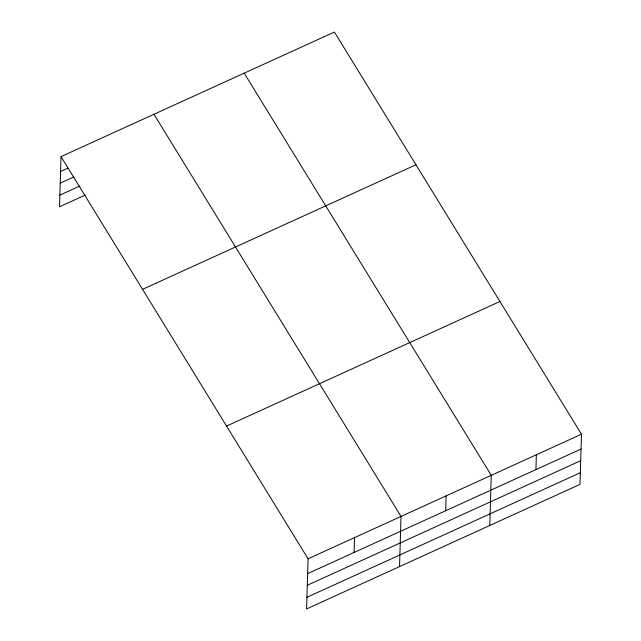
<?xml version="1.0" encoding="UTF-8"?>
<svg xmlns="http://www.w3.org/2000/svg" width="641" height="641" viewBox="0 0 641 641"><rect width="100%" height="100%" fill="white"/><g stroke="black" fill="none" stroke-linecap="round" stroke-linejoin="round"><path stroke-width="0.96" d="M61.015 156.62L308.073 558.784L306.582 608.95L579.985 484.38L581.475 434.213L334.418 32.05L61.015 156.62L59.525 206.787L85.045 195.16M354.104 552.454L354.545 537.607M399.535 566.596L401.026 516.43L153.968 114.266M445.695 510.717L446.136 495.878M489.764 525.484L491.254 475.318L244.197 73.162M535.924 469.613L536.365 454.765M60.574 171.468L67.866 168.15M60.23 183.126L73.899 176.9M59.869 195.136L79.925 186.002M142.542 289.339L415.945 164.761M226.537 426.073L499.948 301.494M308.073 558.784L581.475 434.213M307.632 573.631L581.034 449.053M307.279 585.289L580.69 460.711M306.927 597.292L580.329 472.721"/></g></svg>
